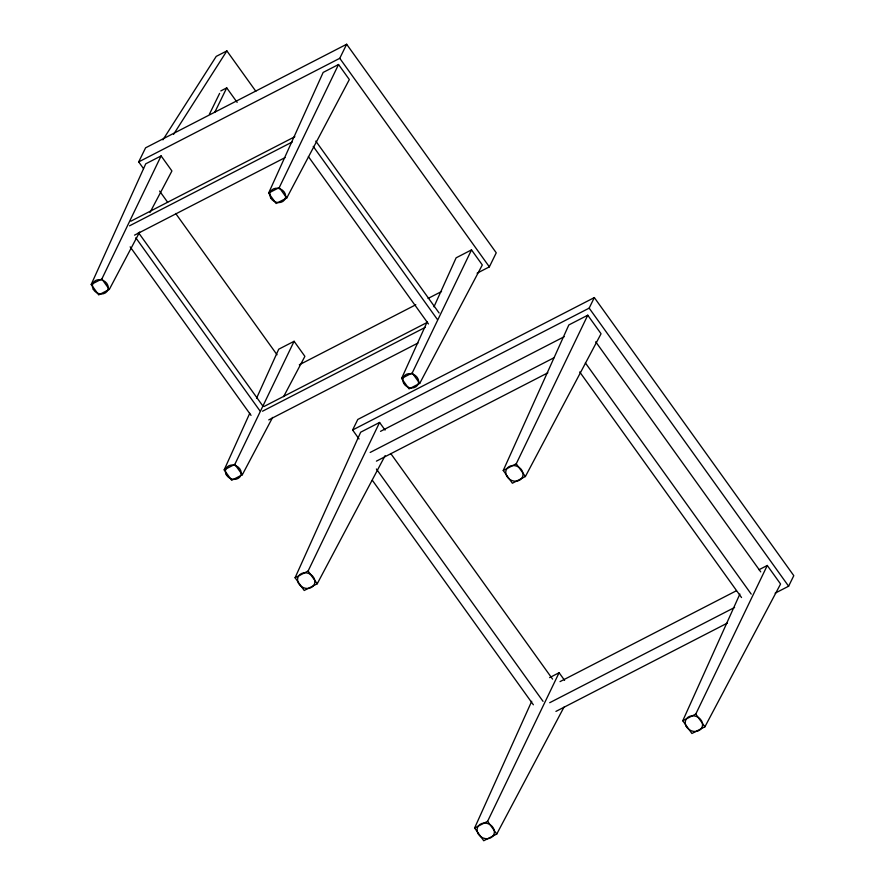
<?xml version="1.0" encoding="UTF-8"?>
<svg xmlns="http://www.w3.org/2000/svg" width="885" height="885" viewBox="0 0 885 885"><rect width="100%" height="100%" fill="white"/><g stroke="black" fill="none" stroke-linecap="round" stroke-linejoin="round"><path stroke-width="1.33" d="M139.653 232.025L109.331 289.417L98.689 294.904L91.199 284.472L145.737 163.825L161.114 155.904L171.922 170.971L149.985 212.489M268.62 193.074L323.158 72.426L338.535 64.505L349.332 79.561L286.74 198.019L276.098 203.495L268.62 193.074L279.262 187.587L338.535 64.505M272.635 417.41L242.302 474.802L231.66 480.29L224.182 469.858L249.747 413.306M256.561 398.228L278.72 349.21L294.097 341.289L304.894 356.356L283.609 396.646M385.13 455.631L317.228 583.779L304.219 590.483L295.081 577.739L360.671 432.201L379.588 422.455L385.063 430.088M433.971 306.818L456.129 257.812L471.506 249.891L482.314 264.947L419.722 383.404L409.069 388.88L401.591 378.459L427.156 321.908M503.244 470.488L568.834 324.95L587.762 315.204L601.059 333.745L525.391 476.528L512.382 483.232L503.244 470.488L516.254 463.784L587.762 315.204M563.999 707.126L496.75 834.046L483.741 840.75L474.603 828.006L531.708 701.285M758.998 569.741L767.273 565.471L780.57 584.011L704.914 726.806L691.904 733.51L682.766 720.755L739.871 594.045M91.199 284.472L101.852 278.985L161.114 155.904M224.182 469.858L234.824 464.371L294.097 341.289M295.081 577.739L308.091 571.035L379.588 422.455M401.591 378.459L412.233 372.972L471.506 249.891M474.603 828.006L487.613 821.302L559.11 672.722L564.586 680.355M682.766 720.755L695.776 714.062L767.273 565.471M143.514 168.626L138.691 161.9L145.582 147.839L346.654 44.25L496.253 252.811L489.361 266.872L477.103 273.188M209.391 114.254L219.613 93.379M214.701 112.428L226.726 87.869L237.136 102.372M138.691 161.9L339.763 58.31L346.654 44.25M359.044 438.971L352.617 429.999L357.783 419.457L594.333 297.581L793.801 575.659L788.623 586.213L775.149 593.16M352.617 429.999L589.167 308.135L594.333 297.581M162.906 139.852L216.228 56.386L226.881 50.899L255.831 91.266M173.56 134.365L226.881 50.899M220.819 90.923L226.726 87.869M130.891 221.184L294.849 136.71M129.531 225.83L292.271 141.987M134.542 235.144L285.036 157.618M299.329 364.775L415.795 304.772M428.063 298.455L441.549 291.508M263.874 406.569L426.603 322.726M262.513 411.215L425.242 327.373M268.741 419.899L418.019 343.004M380.517 431.349L564.188 336.72M370.173 452.445L553.855 357.817M376.413 461.14L547.837 372.817M549.651 677.6L559.11 672.722M560.028 681.616L736.353 590.782M549.696 702.712L734.594 607.453M555.924 711.407L727.359 623.084M589.167 308.135L788.623 586.213M595.705 341.798L760.735 571.876M585.372 362.905L751.21 594.089M579.719 371.954L741.53 597.541M339.763 58.31L489.361 266.872M315.801 141.102L439.104 313.002M313.224 146.379L437.334 319.408M308.378 156.568L428.462 323.976M516.254 463.784L525.391 476.528M695.776 714.062L704.914 726.806M279.262 187.587L286.74 198.019M412.233 372.972L419.722 383.404M390.761 453.54L552.572 679.116M376.402 469.017L543.036 701.34M372.364 480.323L533.367 704.781M159.61 191.06L167.652 202.267M175.695 213.484L277.027 354.763M138.392 232.501L262.502 405.529M135.803 237.777L259.913 410.806M130.161 246.849L251.041 415.375M101.852 278.985L109.331 289.417M234.824 464.371L242.302 474.802M308.091 571.035L317.228 583.779M487.613 821.302L496.75 834.046M270.699 197.897A8.175 6.947 26.1 0 0 284.461 200.01A8.175 6.947 26.1 0 0 278.078 188.306A8.175 6.947 26.1 0 0 270.699 197.897M93.29 289.295A8.175 6.947 26.1 0 0 107.052 291.408A8.175 6.947 26.1 0 0 100.669 279.704A8.175 6.947 26.1 0 0 93.29 289.295M403.682 383.282A8.175 6.947 26.1 0 0 417.432 385.395A8.175 6.947 26.1 0 0 411.06 373.691A8.175 6.947 26.1 0 0 403.682 383.282M226.261 474.681A8.175 6.947 26.1 0 0 240.023 476.794A8.175 6.947 26.1 0 0 233.64 465.09A8.175 6.947 26.1 0 0 226.261 474.681M506.707 476.086A8.916 7.578 26.1 0 0 521.707 478.398A8.916 7.578 26.1 0 0 514.749 465.632A8.916 7.578 26.1 0 0 506.707 476.086M298.533 583.337A8.916 7.578 26.1 0 0 313.544 585.638A8.916 7.578 26.1 0 0 306.586 572.872A8.916 7.578 26.1 0 0 298.533 583.337M686.218 726.364A8.916 7.578 26.1 0 0 701.23 728.665A8.916 7.578 26.1 0 0 694.271 715.899A8.916 7.578 26.1 0 0 686.218 726.364M478.055 833.604A8.916 7.578 26.1 0 0 493.067 835.905A8.916 7.578 26.1 0 0 486.108 823.15A8.916 7.578 26.1 0 0 478.055 833.604"/></g></svg>
